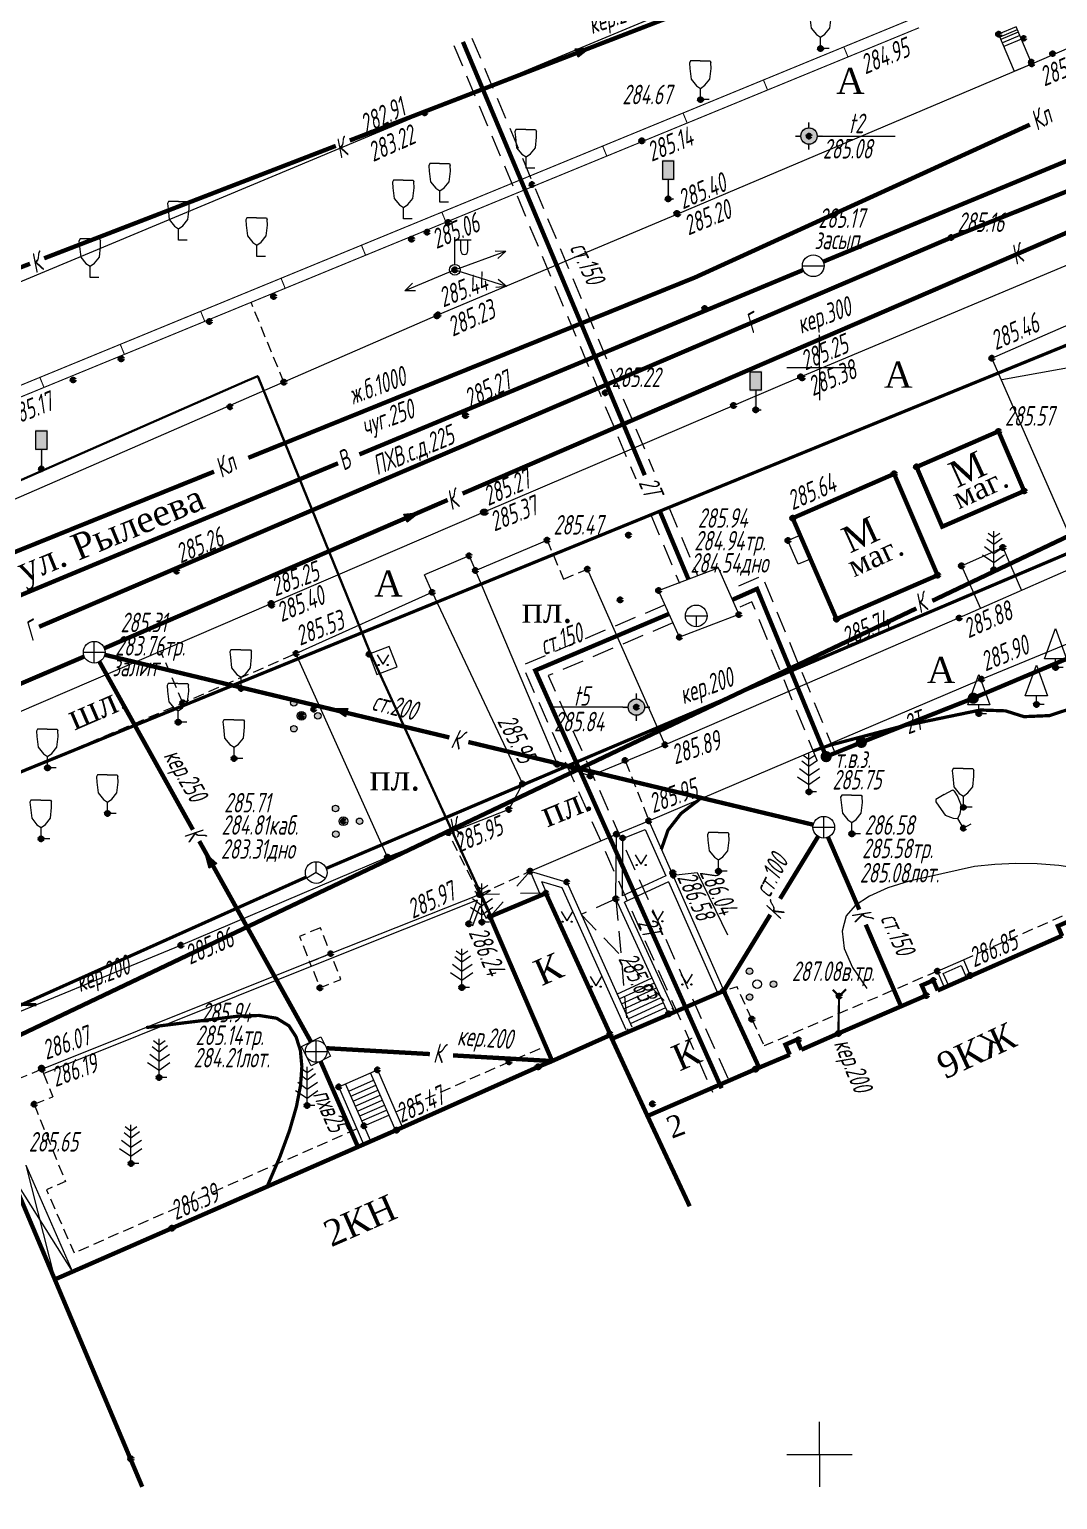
# Model space of a CAD drawing. Header units: metres. Extents: x -857 to 4713, y -766 to 4803.
# Drawn here: x 1802.2 to 1849.5, y 1493.3 to 1561 of the extents above; entities that cross this region are included whole.
import ezdxf

# ---------------------------------------------------------------- set-up
doc = ezdxf.new("R2010")
doc.units = ezdxf.units.M
doc.set_wipeout_variables(frame=1)
for name, pattern in [('COMMUN', [6, 5, -1]), ('DASHED', [0.75, 0.5, -0.25]), ('DASHEDX2', [1.5, 1, -0.5])]:
    doc.linetypes.add(name, pattern=pattern)
for name, color, linetype, lineweight, transparency in [('51361400', 7, 'Continuous', 18, 0.65), ('51361800', 7, 'Continuous', 18, 0.65), ('51361930', 7, 'Continuous', 18, 0.65), ('51361960', 7, 'Continuous', 18, 0.65), ('51472300', 7, 'Continuous', 18, 0.65), ('71133200', 7, 'Continuous', 18, 0.65), ('71133600', 7, 'Continuous', 18, 0.65), ('71133800', 7, 'Continuous', 18, 0.65), ('71211000', 7, 'Continuous', 18, 0.65), ('82221000', 7, 'Continuous', 18, 0.65), ('Commun', 7, 'Continuous', 18, 0.65), ('ELE_SKLAD', 7, 'Continuous', 18, 0.65), ('GEO_POINTS', 7, 'Continuous', 18, 0.65), ('Grid', 7, 'Continuous', 18, 0.65), ('Otm', 7, 'Continuous', 18, 0.65), ('R_Поверхность10_CNT-MAJ', 7, 'Continuous', 18, 0.65), ('R_Поверхность10_CNT-MIN', 7, 'Continuous', 18, 0.65), ('Sit', 7, 'Continuous', 18, 0.65), ('Text', 7, 'Continuous', 18, 0.65), ('Text_com', 7, 'Continuous', 18, 0.65), ('Us_znak', 7, 'Continuous', 18, 0.65), ('Us_znak_fon', 7, 'Continuous', 18, 0.65)]:
    doc.layers.add(name, color=color, linetype=linetype, lineweight=lineweight, transparency=transparency)
doc.styles.add('eskd', font='ESKD1.shx', dxfattribs={"width": 1.2, "oblique": 15})
doc.styles.get("Standard").update_dxf_attribs({"font": 'GOST_0.TTF', "oblique": 15})
doc.styles.add('style1', font='times.ttf', dxfattribs={"height": 1})
doc.linetypes.add('KABELww_500', pattern='A,0.0001,-0.4,[131,ltypeshp.shx,S=0.4,R=90,X=0.4,Y=-0.4],0.2,[131,ltypeshp.shx,S=0.2,R=90,X=0.4,Y=-0.2],3.6,[131,ltypeshp.shx,S=0.2,R=-90,X=-0.4,Y=0.2],0.2,[131,ltypeshp.shx,S=0.4,R=-90,X=-0.4,Y=0.4],-0.8,4,-0.4', length=9.6001)
doc.linetypes.add('ПОДЗ_ЛИНИИ_СВЯЗИ', pattern='A,4.8,-0.2,[133,ltypeshp.shx,S=0.2,R=0,X=-0.2,Y=0],-0.2,4.8,-2', length=12)

# ---------------------------------------------------------------- blocks, each defined once
blk = doc.blocks.new('71133200')
for p, q in [((-0.924145, 3.560442), (-1.024145, 3.360442)), ((-1.024145, 3.360442), (-0.977382, 2.864397)), ((-0.977382, 2.864397), (-0.861899, 1.88241)), ((-0.024145, 3.560442), (-0.924145, 3.560442)), ((-0.024145, 3.560442), (0.875855, 3.560442)), ((0.861899, 1.88241), (0.975974, 2.864397)), ((0.875855, 3.560442), (0.958164, 3.395824)), ((0.975974, 2.864397), (0.958164, 3.395824)), ((-0.861899, 1.88241), (-0.374616, 1.28565)), ((0.401375, 1.321765), (0.861899, 1.88241)), ((-0.374616, 1.28565), (0, 1.039723)), ((0, 1.039723), (0.401375, 1.321765)), ((0, 0), (0, 1.039723)), ((0.8, 0), (0, 0))]:
    blk.add_line(p, q)
at = {"style": 'eskd', "oblique": 14.99997778}
blk.add_attdef('Z', (1.873004, -0.239356), '', height=2, dxfattribs=at)
blk = doc.blocks.new('71133600')
for p, q in [((-0.52, 3.39), (0, 3.02)), ((0, 3.02), (0.55, 3.39)), ((-0.86, 2.16), (0, 1.51)), ((0, 1.51), (0.96, 2.16))]:
    blk.add_line(p, q)
for points in [[(-0.64, 2.84), (0, 2.37), (0, 2.37), (0.78, 2.93)], [(0.71, 0), (0, 0), (0, 3.55)], [(-1.05, 1.38), (0, 0.67), (1, 1.38)]]:
    blk.add_lwpolyline(points)
at = {"style": 'eskd', "oblique": 15}
blk.add_attdef('Z', (2.03, -0.19), '', height=2, dxfattribs=at)
blk = doc.blocks.new('71133800')
blk.add_lwpolyline([(0.71, 0), (0, 0), (0, 0.8), (-1.03, 0.8), (0, 3.61), (1.01, 0.8), (-0.03, 0.8)])
at = {"style": 'eskd', "oblique": 15}
blk.add_attdef('Z', (1.57, -0.8), '', height=2, dxfattribs=at)
blk = doc.blocks.new('51361930a')
at = {"style": 'eskd', "oblique": 15}
for tag, p in [('Z', (1.72, 1.4)), ('Z1', (1.72, -1)), ('Z2', (1.72, -3.4))]:
    blk.add_attdef(tag, p, '', height=2, dxfattribs=at)
at = {"color": 7}
blk.add_wipeout([(-0.1, 1), (-0.29, 0.96), (-0.47, 0.89), (-0.64, 0.78), (-0.78, 0.64), (-0.89, 0.47), (-0.96, 0.29), (-1, 0.1), (-1, -0.1), (-0.96, -0.29), (-0.89, -0.47), (-0.78, -0.64), (-0.64, -0.78), (-0.47, -0.89), (-0.29, -0.96), (-0.1, -1), (0.1, -1), (0.29, -0.96), (0.47, -0.89), (0.64, -0.78), (0.78, -0.64), (0.89, -0.47), (0.96, -0.29), (1, -0.1), (1, 0.1), (0.96, 0.29), (0.89, 0.47), (0.78, 0.64), (0.64, 0.78), (0.47, 0.89), (0.29, 0.96), (0.1, 1)], dxfattribs=at)
for p, q in [((-1, 0), (1, 0)), ((0, 0), (0, -1))]:
    blk.add_line(p, q)
blk.add_circle((0, 0), 1)
blk = doc.blocks.new('51472300')
for p, q in [((0, 0.5), (0, 3)), ((0, 2.75), (1.5, 2.75)), ((0.54, 1.74), (0.54, 2.75)), ((1.2, 1.74), (1.2, 2.75))]:
    blk.add_line(p, q)
at = {"color": 7}
for radius in [0.5, 0.05]:
    blk.add_circle((0, 0), radius, dxfattribs=at)
blk.add_arc((0.87, 1.75), 0.331, 182.1567, 357.8433)
at = {"oblique": 15}
blk.add_attdef('Z', (1.02, -1.37), '', height=2, dxfattribs=at)
blk = doc.blocks.new('71211000')
at = {"linetype": 'Continuous'}
h = blk.add_hatch(color=256, dxfattribs=at)
h.paths.add_polyline_path([(-0.39, -1.19, 1), (-0.99, -1.19, 1)])
h.paths.add_polyline_path([(-0.41, 1.18, 1), (-1.01, 1.18, 1)])
h.paths.add_polyline_path([(1.2, 0, 1), (1.8, 0, 1)])
for centre, radius in [((-0.71, 1.18), 0.3), ((0, 0), 0.4), ((1.5, 0), 0.3), ((-0.69, -1.19), 0.3)]:
    blk.add_circle(centre, radius)
blk = doc.blocks.new('*U79')
at = {"layer": '82221000', "ltscale": 0.5, "flags": 128}
blk.add_lwpolyline([(5192212.274, 4969148.786, 0.05, 0.05, 0), (5192254.396, 4969166.096, 0, 0, 0)], format="xyseb", dxfattribs=at)
blk.add_lwpolyline([(5192212.274, 4969148.786, 0.05, 0.05, 0), (5192254.396, 4969166.096, 0, 0, 0)], format="xyseb", dxfattribs=at)
at = {"layer": '82221000', "ltscale": 0.5, "const_width": 0.05}
blk.add_lwpolyline([(5192212.464, 4969148.324), (5192254.586, 4969165.634)], dxfattribs=at)
at = {"layer": '82221000', "linetype": 'Continuous', "ltscale": 0.5, "const_width": 0.05}
for points in [[(5192251.312, 4969164.288), (5192251.122, 4969164.751)], [(5192247.612, 4969162.768), (5192247.422, 4969163.23)], [(5192243.912, 4969161.247), (5192243.722, 4969161.71)], [(5192240.213, 4969159.727), (5192240.022, 4969160.189)], [(5192236.513, 4969158.206), (5192236.323, 4969158.669)], [(5192232.813, 4969156.686), (5192232.623, 4969157.148)], [(5192229.113, 4969155.166), (5192228.923, 4969155.628)], [(5192225.413, 4969153.645), (5192225.223, 4969154.108)], [(5192221.714, 4969152.125), (5192221.524, 4969152.587)], [(5192218.014, 4969150.604), (5192217.824, 4969151.067)], [(5192214.314, 4969149.084), (5192214.124, 4969149.546)]]:
    blk.add_lwpolyline(points, dxfattribs=at)
blk = doc.blocks.new('51361400a')
at = {"style": 'eskd', "oblique": 15}
for tag, p in [('Z', (1.72, 1.4)), ('Z1', (1.72, -1)), ('Z2', (1.72, -3.4))]:
    blk.add_attdef(tag, p, '', height=2, dxfattribs=at)
at = {"color": 7}
blk.add_wipeout([(-0.1, 1), (-0.29, 0.96), (-0.47, 0.89), (-0.64, 0.78), (-0.78, 0.64), (-0.89, 0.47), (-0.96, 0.29), (-1, 0.1), (-1, -0.1), (-0.96, -0.29), (-0.89, -0.47), (-0.78, -0.64), (-0.64, -0.78), (-0.47, -0.89), (-0.29, -0.96), (-0.1, -1), (0.1, -1), (0.29, -0.96), (0.47, -0.89), (0.64, -0.78), (0.78, -0.64), (0.89, -0.47), (0.96, -0.29), (1, -0.1), (1, 0.1), (0.96, 0.29), (0.89, 0.47), (0.78, 0.64), (0.64, 0.78), (0.47, 0.89), (0.29, 0.96), (0.1, 1)], dxfattribs=at)
blk.add_line((-1, 0), (1, 0))
blk.add_circle((0, 0), 1)
blk = doc.blocks.new('51361800a')
at = {"style": 'eskd', "oblique": 15}
for tag, p in [('Z', (1.72, 1.4)), ('Z1', (1.72, -1)), ('Z2', (1.72, -3.4))]:
    blk.add_attdef(tag, p, '', height=2, dxfattribs=at)
at = {"color": 7}
blk.add_wipeout([(-0.1, 1), (-0.29, 0.96), (-0.47, 0.89), (-0.64, 0.78), (-0.78, 0.64), (-0.89, 0.47), (-0.96, 0.29), (-1, 0.1), (-1, -0.1), (-0.96, -0.29), (-0.89, -0.47), (-0.78, -0.64), (-0.64, -0.78), (-0.47, -0.89), (-0.29, -0.96), (-0.1, -1), (0.1, -1), (0.29, -0.96), (0.47, -0.89), (0.64, -0.78), (0.78, -0.64), (0.89, -0.47), (0.96, -0.29), (1, -0.1), (1, 0.1), (0.96, 0.29), (0.89, 0.47), (0.78, 0.64), (0.64, 0.78), (0.47, 0.89), (0.29, 0.96), (0.1, 1)], dxfattribs=at)
for p, q in [((-1, 0), (1, 0)), ((0, -1), (0, 1))]:
    blk.add_line(p, q)
blk.add_circle((0, 0), 1)
blk = doc.blocks.new('51361960a')
at = {"style": 'eskd', "oblique": 15}
for tag, p in [('Z', (1.72, 1.4)), ('Z1', (1.72, -1)), ('Z2', (1.72, -3.4))]:
    blk.add_attdef(tag, p, '', height=2, dxfattribs=at)
at = {"color": 7}
blk.add_wipeout([(-0.1, 1), (-0.29, 0.96), (-0.47, 0.89), (-0.64, 0.78), (-0.78, 0.64), (-0.89, 0.47), (-0.96, 0.29), (-1, 0.1), (-1, -0.1), (-0.96, -0.29), (-0.89, -0.47), (-0.78, -0.64), (-0.64, -0.78), (-0.47, -0.89), (-0.29, -0.96), (-0.1, -1), (0.1, -1), (0.29, -0.96), (0.47, -0.89), (0.64, -0.78), (0.78, -0.64), (0.89, -0.47), (0.96, -0.29), (1, -0.1), (1, 0.1), (0.96, 0.29), (0.89, 0.47), (0.78, 0.64), (0.64, 0.78), (0.47, 0.89), (0.29, 0.96), (0.1, 1)], dxfattribs=at)
blk.add_wipeout([(-0.1, 1), (-0.29, 0.96), (-0.47, 0.89), (-0.64, 0.78), (-0.78, 0.64), (-0.89, 0.47), (-0.96, 0.29), (-1, 0.1), (-1, -0.1), (-0.96, -0.29), (-0.89, -0.47), (-0.78, -0.64), (-0.64, -0.78), (-0.47, -0.89), (-0.29, -0.96), (-0.1, -1), (0.1, -1), (0.29, -0.96), (0.47, -0.89), (0.64, -0.78), (0.78, -0.64), (0.89, -0.47), (0.96, -0.29), (1, -0.1), (1, 0.1), (0.96, 0.29), (0.89, 0.47), (0.78, 0.64), (0.64, 0.78), (0.47, 0.89), (0.29, 0.96), (0.1, 1)], dxfattribs=at)
for q in [(-0.87, -0.5), (0, 1), (0.87, -0.5)]:
    blk.add_line((0, 0), q)
blk.add_circle((0, 0), 1)
blk = doc.blocks.new('GRID')
at = {"layer": 'Grid', "color": 104}
blk.add_line((-1.5, 0), (1.5, 0), dxfattribs=at)
for points in [[(0, 0), (0, 1.5)], [(0, 0), (0, -1.5)]]:
    blk.add_lwpolyline(points, dxfattribs=at)
blk = doc.blocks.new('KOVER')
at = {"layer": 'Us_znak', "lineweight": -2}
blk.add_hatch(color=0, dxfattribs=at).paths.add_polyline_path([(-0.21, 0, 1), (0.21, 0, 1)])
at = {"layer": 'Us_znak_fon', "true_color": 0xffffff}
blk.add_hatch(color=7, dxfattribs=at).paths.add_polyline_path([(-0.26, 0, 1), (0.26, 0, 1)])
at = {"layer": 'Us_znak', "color": 0, "lineweight": -2}
blk.add_circle((0, 0), 0.21, dxfattribs=at)
blk = doc.blocks.new('GAZON')
at = {"layer": 'Us_znak', "linetype": 'COMMUN', "lineweight": -2}
for points in [[(-0.233, -0.041, 1), (-0.183, -0.041, 1)], [(0.183, -0.041, 1), (0.233, -0.041, 1)]]:
    blk.add_hatch(color=0, dxfattribs=at).paths.add_polyline_path(points)
at = {"layer": 'Us_znak', "color": 0, "linetype": 'COMMUN', "lineweight": -2}
for points in [[(0, 0), (-0.26, 0.427)], [(0, 0), (0.26, 0.427)]]:
    blk.add_lwpolyline(points, dxfattribs=at)
for centre in [(-0.208, -0.041), (0.208, -0.041)]:
    blk.add_circle(centre, 0.025, dxfattribs=at)
blk = doc.blocks.new('ZNAK')
at = {"layer": 'Us_znak_fon', "true_color": 0xffffff}
blk.add_hatch(color=7, dxfattribs=at).paths.add_polyline_path([(0.3, 1.8), (-0.3, 1.8), (-0.3, 0.85), (-0.05, 0.85), (-0.05, -0.05), (0.25, -0.05), (0.25, 0.05), (0.05, 0.05), (0.05, 0.85), (0.3, 0.85)])
at = {"layer": 'Us_znak', "color": 0, "linetype": 'Continuous', "lineweight": -2, "ltscale": 10}
blk.add_lwpolyline([(-0.25, 1.75), (0.25, 1.75), (0.25, 0.9), (-0.25, 0.9)], close=True, dxfattribs=at)
at = {"layer": 'Us_znak', "linetype": 'DASHEDX2', "ltscale": 10}
blk.add_lwpolyline([(0, 0.9), (0, 0), (0.25, 0)], dxfattribs=at)
blk = doc.blocks.new('NAPR')
at = {"layer": 'Us_znak', "color": 0, "linetype": 'Continuous', "lineweight": -2}
for p in [(-0.191, 2.038), (0.189, 2.037)]:
    blk.add_line(p, (0, 2.5), dxfattribs=at)
blk.add_lwpolyline([(0, 0), (0, 2.5)], dxfattribs=at)
blk = doc.blocks.new('A$C52264BE2')
at = {"layer": 'Sit'}
h = blk.add_hatch(color=32, dxfattribs=at)
h.dxf.hatch_style = 1
h.paths.add_polyline_path([(0, 0.374), (0.714, 0.443), (0.15, 0)])
at = {"layer": 'Sit', "color": 32, "elevation": 285.308}
blk.add_lwpolyline([(0, 0.374), (0.714, 0.443), (0.15, 0), (0, 0.374)], dxfattribs=at)
blk = doc.blocks.new('POINT')
at = {"layer": 'Us_znak', "linetype": 'Continuous', "lineweight": -2}
h = blk.add_hatch(color=0, dxfattribs=at)
edge = h.paths.add_edge_path()
edge.add_arc((0, 0), 0.05, 0, 360)
at = {"layer": 'Us_znak_fon', "linetype": 'Continuous', "true_color": 0xffffff}
blk.add_hatch(color=7, dxfattribs=at).paths.add_polyline_path([(-0.422, 0.05, -0.346708), (-0.05, 0.422), (-0.05, 0.625), (0.05, 0.625), (0.05, 0.422, -0.346708), (0.422, 0.05), (0.625, 0.05), (0.625, -0.05), (0.422, -0.05, -0.346708), (0.05, -0.422), (0.05, -0.625), (-0.05, -0.625), (-0.05, -0.422, -0.346708), (-0.422, -0.05), (-0.625, -0.05), (-0.625, 0.05)])
at = {"layer": 'Us_znak', "color": 0, "linetype": 'Continuous', "lineweight": -2}
for p, q in [((-0.625, 0), (-0.375, 0)), ((0, 0.375), (0, 0.625)), ((0.375, 0), (0.625, 0)), ((0, -0.625), (0, -0.375))]:
    blk.add_line(p, q, dxfattribs=at)
for radius in [0.375, 0.05]:
    blk.add_circle((0, 0), radius, dxfattribs=at)

msp = doc.modelspace()

# ---------------------------------------------------------------- linework, layer by layer
at = {"color": 192, "linetype": 'ПОДЗ_ЛИНИИ_СВЯЗИ', "lineweight": 60, "ltscale": 0.4, "const_width": 0.15, "flags": 128}
for points, elevation in [([(1878.493, 1558.102), (1786.75, 1520.676)], 285.573), ([(1875.572, 1547.737), (1815.861, 1522.38)], 285.911), ([(1814.944, 1521.98), (1794.866, 1512.98)], 285.911)]:
    msp.add_lwpolyline(points, dxfattribs=dict(at, elevation=elevation))
at = {"layer": 'Commun', "color": 32, "linetype": 'COMMUN', "ltscale": 0.7, "const_width": 0.2, "flags": 128}
for points in [[(1816.944, 1555.868), (1845.469, 1566.864)], [(1802.879, 1550.447), (1816.303, 1555.621)], [(1798.757, 1548.858), (1802.23, 1550.197)]]:
    msp.add_lwpolyline(points, dxfattribs=at)
at = {"layer": 'Commun', "color": 4, "linetype": 'COMMUN', "ltscale": 0.7, "const_width": 0.2, "flags": 128}
for points, elevation in [([(1881.85, 1566.264), (1844.615, 1551.399)], 287.906), ([(1802.646, 1533.495), (1844.615, 1551.399)], 285.22)]:
    msp.add_lwpolyline(points, dxfattribs=dict(at, elevation=elevation))
at = {"layer": 'Commun', "color": 106, "linetype": 'COMMUN', "ltscale": 0.7, "const_width": 0.2, "elevation": 285.881, "flags": 128}
for points in [[(1838.736, 1550.294), (1872.29, 1564.176)], [(1817.386, 1541.425), (1837.813, 1549.911)], [(1789.648, 1529.902), (1816.404, 1541.017)]]:
    msp.add_lwpolyline(points, dxfattribs=at)
at = {"layer": 'Commun', "color": 5, "linetype": 'COMMUN', "ltscale": 0.7, "const_width": 0.2, "elevation": 283.988, "flags": 128}
for points in [[(1822.153, 1560.405), (1830.519, 1540.47)], [(1822.153, 1560.405), (1830.519, 1540.47)], [(1831.209, 1538.825), (1832.528, 1535.683)], [(1831.209, 1538.825), (1832.528, 1535.683)], [(1831.634, 1534.088), (1825.481, 1531.486), (1834.055, 1512.263)]]:
    msp.add_lwpolyline(points, dxfattribs=at)
at = {"layer": 'Commun', "color": 5, "linetype": 'DASHED', "ltscale": 2, "flags": 128}
for points, elevation in [([(1822.567, 1560.58), (1830.934, 1540.645)], 283.988), ([(1821.738, 1560.231), (1830.104, 1540.296)], 283.988), ([(1831.624, 1538.999), (1832.943, 1535.858)], 283.988), ([(1830.794, 1538.65), (1832.113, 1535.509)], 283.988), ([(1839.283, 1527.692), (1835.928, 1535.839), (1834.367, 1535.147)], 285.752), ([(1831.459, 1534.502), (1824.883, 1531.721), (1833.644, 1512.08)], 283.988), ([(1838.451, 1527.35), (1835.448, 1534.642), (1834.732, 1534.324)], 285.752), ([(1831.81, 1533.673), (1826.079, 1531.25), (1834.466, 1512.446)], 283.988)]:
    msp.add_lwpolyline(points, dxfattribs=dict(at, elevation=elevation))
at = {"layer": 'Commun', "color": 32, "linetype": 'COMMUN', "ltscale": 0.7, "const_width": 0.2, "flags": 128}
for points, elevation in [([(1822.135, 1539.625), (1862.139, 1556.894)], 285.308), ([(1864.789, 1544.703), (1843.752, 1534.69)], 285.804), ([(1805.65, 1532.508), (1821.45, 1539.329)], 285.308), ([(1843.019, 1534.341), (1790.15, 1509.182)], 285.804), ([(1804.726, 1532.126), (1790.289, 1525.96)], 285.308), ([(1821.528, 1528.403), (1805.672, 1532.205)], 292.784), ([(1805.427, 1531.882), (1809.727, 1524.159)], 285.308), ([(1838.269, 1524.389), (1822.399, 1528.194)], 292.784), ([(1838.495, 1523.845), (1836.746, 1520.984)], 292.784), ([(1838.954, 1523.813), (1840.392, 1520.484)], 292.784), ([(1810.018, 1523.636), (1815.16, 1514.399)], 285.308), ([(1836.297, 1520.249), (1834.154, 1516.743)], 292.784), ([(1840.69, 1519.794), (1842.314, 1516.032)], 292.784), ([(1815.401, 1513.958), (1817.321, 1509.566)], 285.943), ([(1815.884, 1514.107), (1820.63, 1513.837)], 285.308), ([(1821.695, 1513.776), (1826.258, 1513.516)], 285.308)]:
    msp.add_lwpolyline(points, dxfattribs=dict(at, elevation=elevation))
at = {"layer": 'Commun', "color": 1, "linetype": 'KABELww_500', "lineweight": 30, "flags": 128}
msp.add_lwpolyline([(1756.421, 1547.143), (1766.489, 1525.258), (1791.183, 1535.572), (1812.243, 1544.827), (1812.712, 1545.028), (1817.85, 1532.379), (1823.453, 1520.184)], dxfattribs=at)
at = {"layer": 'Commun', "color": 5, "linetype": 'Continuous', "ltscale": 2, "const_width": 0.2, "elevation": 285.752, "flags": 128}
msp.add_lwpolyline([(1838.867, 1527.521), (1840.487, 1528.176), (1845.637, 1530.21), (1850.176, 1532.121), (1854.977, 1534.214), (1860.602, 1536.708), (1870.277, 1540.732), (1871.375, 1541.215)], dxfattribs=at)
at = {"layer": 'Commun', "color": 5, "linetype": 'COMMUN', "ltscale": 0.7, "elevation": 285.752, "flags": 128}
msp.add_lwpolyline([(1838.867, 1527.521, 0.2, 0.2, 0), (1835.688, 1535.241, 0.2, 0.2, 0), (1834.55, 1534.735, 0, 0, 0)], format="xyseb", dxfattribs=at)
at = {"layer": 'GEO_POINTS', "lineweight": 60}
for centre in [(1846.804, 1560.76, 284.877), (1847.955, 1560.568, 284.96), (1838.608, 1560.095, 284.575), (1849.289, 1559.862, 285.096), (1848.312, 1559.479, 285.269), (1848.327, 1559.397, 285.103), (1833.088, 1557.746, 284.666), (1820.39, 1557.143, 282.909), (1830.384, 1555.848, 285.136), (1838.077, 1556.073, 285.075), (1825.33, 1553.838, 285.032), (1831.596, 1553.178, 285.114), (1831.991, 1552.515, 285.397), (1832.034, 1552.493, 285.196), (1820.5, 1551.648, 285.063), (1821.474, 1552.1, 285.049), (1819.783, 1551.331, 285.078), (1844.615, 1551.399, 285.156), (1821.781, 1549.919, 285.125), (1838.271, 1550.102, 285.169), (1813.439, 1548.687, 284.208), (1810.482, 1547.543, 284.163), (1820.947, 1547.794, 285.233), (1821.004, 1547.845, 285.435), (1833.275, 1548.143, 285.197), (1806.423, 1545.825, 284.046), (1846.495, 1545.849, 285.456), (1804.213, 1544.849, 284.038), (1837.692, 1544.995, 285.252), (1837.767, 1544.943, 285.375), (1813.912, 1544.746, 285.319), (1828.703, 1544.264, 285.22), (1811.435, 1543.619, 285.295), (1834.607, 1543.675, 285.268), (1835.626, 1543.479, 285.366), (1822.272, 1543.214, 285.274), (1846.798, 1542.488, 285.571), (1802.753, 1540.757, 285.284), (1843.027, 1540.848, 285.612), (1841.996, 1540.529, 285.599), (1847.979, 1539.741, 285.67), (1823.102, 1538.767, 285.269), (1823.18, 1538.762, 285.367), (1837.326, 1538.493, 285.639), (1826.022, 1537.476, 285.473), (1829.769, 1537.715, 285.285), (1837.108, 1537.467, 285.654), (1822.432, 1536.765, 285.449), (1846.994, 1537.144, 285.764), (1808.978, 1536.046, 285.261), (1822.723, 1536.083, 285.551), (1827.878, 1536.149, 285.577), (1845.097, 1536.298, 285.754), (1846.58, 1536.113, 288.7), (1843.995, 1535.867, 285.255), (1820.736, 1535.081, 285.553), (1829.391, 1534.729, 285.429), (1831.157, 1535.163, 285.649), (1813.324, 1534.569, 285.247), (1813.348, 1534.491, 285.401), (1832.887, 1533.993, 285.94), (1834.852, 1534.053, 285.757), (1839.344, 1533.85, 285.742), (1844.985, 1533.9, 285.877), (1832.112, 1533.012, 285.773), (1805.183, 1532.32, 285.308), (1814.469, 1532.266, 285.525), (1817.831, 1532.23, 285.692), (1849.426, 1531.616, 285.937), (1811.94, 1530.66, 285.19), (1846.02, 1531.08, 285.902), (1809.265, 1529.995, 285.492), (1845.637, 1530.21, 286.231), (1814.721, 1529.401, 284.672), (1815.283, 1529.699, 285.626), (1830.135, 1529.798, 285.841), (1845.895, 1529.497, 285.966), (1848.543, 1529.924, 286.01), (1809.047, 1529.108, 284.851), (1831.454, 1528.061, 285.892), (1840.487, 1528.176, 285.963), (1811.617, 1527.437, 284.825), (1829.611, 1527.352, 285.907), (1838.867, 1527.521, 285.752), (1803.036, 1527.008, 285.168), (1826.492, 1527.17, 285.944), (1828.005, 1526.637, 285.947), (1824.889, 1526.265, 285.952), (1838.074, 1525.901, 285.929), (1805.799, 1524.911, 285.025), (1816.649, 1524.547, 285.666), (1824.263, 1525.095, 285.949), (1830.701, 1524.565, 285.946), (1845.181, 1525.189, 289.94), (1821.471, 1524.026, 285.902), (1829.22, 1523.951, 285.997), (1838.756, 1524.273, 292.784), (1840.046, 1523.973, 286.113), (1845.182, 1524.224, 286.287), (1802.737, 1523.743, 284.918), (1829.503, 1523.778, 286.296), (1818.681, 1522.894, 285.788), (1815.397, 1522.033, 285.709), (1825.245, 1522.249, 286.008), (1831.811, 1522.179, 286.035), (1831.834, 1522.072, 286.585), (1833.915, 1522.247, 286.123), (1822.917, 1521.181, 285.972), (1825.968, 1521.235, 286.336), (1826.927, 1521.753, 286.196), (1829.19, 1520.98, 286.25), (1822.425, 1519.826, 286.133), (1823.027, 1519.91, 286.222), (1823.398, 1520.161, 286.239), (1809.172, 1518.843, 285.86), (1816.065, 1518.457, 285.862), (1843.799, 1517.228, 303.146), (1843.986, 1517.65, 286.815), (1845.492, 1517.456, 286.847), (1815.571, 1516.887, 286.124), (1822.103, 1516.899, 286.203), (1834.154, 1516.743, 287.87), (1839.463, 1516.506, 287.084), (1843.471, 1516.532, 286.709), (1831.617, 1515.685, 285.834), (1835.446, 1515.442, 286.487), (1828.918, 1514.761, 286.309), (1837.587, 1514.494, 303.292), (1839.428, 1514.786, 286.033), (1815.401, 1513.958, 285.943), (1802.757, 1513.189, 286.075), (1802.778, 1513.135, 286.195), (1818.214, 1513.106, 286.209), (1824.272, 1513.478, 286.243), (1825.612, 1513.247, 286.291), (1835.613, 1513.142, 286.726), (1808.167, 1512.759, 285.08), (1816.435, 1512.324, 286.225), (1802.417, 1511.527, 286.205), (1814.978, 1511.472, 286.22), (1830.875, 1511.542, 303.596), (1817.601, 1510.531, 285.474), (1819.095, 1510.342, 285.473), (1806.876, 1508.803, 286.217), (1808.757, 1505.823, 286.388), (1806.871, 1495.219, 313.977)]:
    msp.add_circle(centre, 0.06, dxfattribs=at)
at = {"layer": 'R_Поверхность10_CNT-MAJ', "color": 32, "const_width": 0.15, "elevation": 286, "flags": 128}
for points in [[(1853.456, 1531.462), (1851.25, 1530.214), (1850.107, 1529.724), (1849.14, 1529.409), (1847.97, 1529.36), (1847.12, 1529.627), (1845.965, 1529.666), (1842.28, 1528.904), (1839.032, 1528.044), (1838.278, 1527.787)], [(1833.047, 1525.562), (1832.186, 1524.903), (1831.589, 1524.138), (1831.28, 1523.253)], [(1802.518, 1516.105), (1801.391, 1516.137), (1799.035, 1515.896)], [(1813.14, 1507.739), (1813.719, 1509.085), (1814.169, 1510.31), (1814.489, 1511.415), (1814.679, 1512.4), (1814.74, 1513.265), (1814.671, 1514.009), (1814.472, 1514.633), (1814.144, 1515.137), (1813.577, 1515.486), (1812.77, 1515.614), (1811.789, 1515.579), (1807.577, 1515.057)]]:
    msp.add_lwpolyline(points, dxfattribs=at)
at = {"layer": 'R_Поверхность10_CNT-MIN', "color": 32, "flags": 128}
for points, elevation in [([(1853, 1545.941), (1846.956, 1544.858)], 285.5), ([(1846.956, 1544.858), (1846.932, 1544.854)], 285.5), ([(1852.66, 1521.893), (1851.615, 1522.16), (1850.586, 1522.364), (1849.574, 1522.507), (1848.578, 1522.588), (1847.598, 1522.607), (1846.634, 1522.564), (1845.686, 1522.46), (1842.688, 1521.788), (1841.709, 1521.486), (1840.86, 1521.106), (1840.2, 1520.675), (1839.795, 1520.194), (1839.602, 1519.49), (1839.695, 1518.698), (1840.073, 1517.818), (1840.737, 1516.849)], 286.5), ([(1818.79, 1510.208), (1820.033, 1510.742)], 285.5)]:
    msp.add_lwpolyline(points, dxfattribs=dict(at, elevation=elevation))
at = {"layer": 'Sit'}
for p, q in [((1816.435, 1512.324), (1818.214, 1513.106)), ((1818.214, 1513.106), (1819.374, 1510.466)), ((1817.915, 1509.825), (1816.755, 1512.464)), ((1817.894, 1512.965), (1819.054, 1510.325)), ((1817.594, 1509.684), (1816.435, 1512.324)), ((1819.374, 1510.466), (1817.594, 1509.684))]:
    msp.add_line(p, q, dxfattribs=at)
at = {"layer": 'Sit', "flags": 128}
for points, elevation in [([(1761.636, 1540.058), (1764.443, 1533.618), (1785.083, 1542.349), (1791.768, 1545.195), (1820.39, 1557.143), (1832.605, 1562.224), (1842.791, 1568.457)], 282.899), ([(1759.231, 1521.366), (1770.496, 1526.075), (1785.335, 1532.427), (1801.839, 1539.512), (1821.004, 1547.845), (1832.034, 1552.493), (1848.327, 1559.397), (1856.431, 1562.919)], 285.93), ([(1847.664, 1560.961), (1846.863, 1560.622)], 284.877), ([(1847.709, 1560.854), (1846.908, 1560.514)], 284.877), ([(1847.777, 1560.694), (1846.976, 1560.355)], 284.877), ([(1847.849, 1560.525), (1847.048, 1560.185)], 284.877), ([(1838.702, 1556.073), (1842.047, 1556.073)], 285.075), ([(1748.588, 1507.007), (1761.672, 1512.498), (1776.447, 1518.785), (1793.36, 1525.985), (1813.324, 1534.569), (1823.102, 1538.767), (1837.692, 1544.995), (1852.354, 1551.147), (1858.081, 1553.55)], 286.018), ([(1850.654, 1536.393), (1846.495, 1545.849), (1852.005, 1548.256), (1856.111, 1538.703), (1850.654, 1536.393), (1844.985, 1533.9), (1831.454, 1528.061)], 285.871), ([(1822.723, 1536.083), (1826.022, 1537.476)], 285.551), ([(1822.432, 1536.765), (1820.39, 1535.888)], 285.449), ([(1822.432, 1536.765), (1826.492, 1527.17), (1828.005, 1526.637), (1831.454, 1528.061), (1827.878, 1536.149), (1827.878, 1536.149)], 285.449), ([(1845.097, 1536.298), (1846.994, 1537.144)], 285.754), ([(1846.994, 1537.144), (1847.864, 1535.166)], 285.764), ([(1845.097, 1536.298), (1845.963, 1534.33)], 285.754), ([(1820.736, 1535.081), (1820.39, 1535.888)], 285.525), ([(1825.245, 1522.249), (1829.22, 1523.951), (1830.701, 1524.565), (1846.02, 1531.08), (1857.398, 1535.773)], 286.008), ([(1814.469, 1532.266), (1820.736, 1535.081), (1824.889, 1526.265), (1824.263, 1525.095), (1818.681, 1522.894), (1814.469, 1532.266)], 285.525), ([(1829.51, 1529.798), (1826.332, 1529.798)], 285.841), ([(1831.617, 1515.685), (1829.19, 1520.98), (1829.22, 1523.951)], 285.834), ([(1829.518, 1523.749), (1830.545, 1524.175)], 286.008), ([(1830.545, 1524.175), (1831.492, 1522.03)], 285.946), ([(1830.701, 1524.565), (1834.154, 1516.743)], 285.946), ([(1829.491, 1521.117), (1829.518, 1523.749)], 285.834), ([(1775.647, 1510.255), (1777.572, 1510.92), (1797.466, 1519.594), (1799.477, 1514.853), (1809.172, 1518.843), (1818.681, 1522.894)], 286.402), ([(1824.64, 1521.565), (1825.245, 1522.249)], 285.972), ([(1825.245, 1522.249), (1826.927, 1521.753), (1829.92, 1515.083)], 286.008), ([(1825.245, 1522.249), (1825.714, 1521.129)], 286.008), ([(1831.492, 1522.03), (1829.491, 1521.117)], 286.035), ([(1831.834, 1522.072), (1832.935, 1522.187), (1834.323, 1519.33)], 286.585), ([(1823.841, 1521.2), (1822.917, 1521.181)], 286.008), ([(1825.99, 1521.244), (1824.802, 1521.22)], 286.008), ([(1825.765, 1521.783), (1825.99, 1521.244)], 286.008), ([(1825.765, 1521.783), (1826.71, 1521.504), (1829.646, 1514.96)], 286.008), ([(1831.613, 1521.756), (1829.588, 1520.832)], 286.035), ([(1831.613, 1521.756), (1833.88, 1516.622)], 285.946), ([(1802.778, 1513.135), (1816.065, 1518.457), (1822.917, 1521.181)], 286.195), ([(1802.852, 1512.949), (1816.139, 1518.271), (1822.816, 1520.926)], 286.195), ([(1822.425, 1519.826), (1822.816, 1520.926)], 286.133), ([(1822.613, 1519.758), (1822.941, 1520.661)], 286.133), ([(1822.917, 1521.181), (1823.398, 1520.161)], 285.972), ([(1822.941, 1520.661), (1823.217, 1520.075)], 285.972), ([(1823.398, 1520.161), (1824.003, 1520.845)], 285.972), ([(1831.89, 1515.81), (1829.588, 1520.832)], 285.834), ([(1822.425, 1519.826), (1822.613, 1519.758)], 286.133), ([(1844.249, 1517.547), (1845.078, 1517.907), (1845.307, 1517.375), (1845.307, 1517.375)], 286.815), ([(1829.239, 1516.6), (1830.857, 1517.342)], 286.393), ([(1844.509, 1516.973), (1844.509, 1516.973), (1844.249, 1517.547)], 286.815), ([(1829.343, 1516.373), (1830.961, 1517.115)], 286.393), ([(1829.448, 1516.146), (1831.066, 1516.888)], 286.393), ([(1829.552, 1515.919), (1831.17, 1516.66)], 286.393), ([(1829.656, 1515.691), (1831.274, 1516.433)], 286.393), ([(1829.76, 1515.464), (1831.378, 1516.206)], 286.393), ([(1829.864, 1515.237), (1831.482, 1515.979)], 286.393), ([(1815.173, 1513.292), (1814.719, 1514.183), (1815.609, 1514.637), (1816.064, 1513.747), (1815.173, 1513.292)], 285.308), ([(1802.778, 1513.135), (1802.852, 1512.949)], 286.195), ([(1816.897, 1512.133), (1818.039, 1512.635)], 285.474), ([(1816.998, 1511.904), (1818.14, 1512.406)], 285.474), ([(1817.098, 1511.675), (1818.24, 1512.177)], 285.474), ([(1817.199, 1511.446), (1818.341, 1511.948)], 285.474), ([(1817.299, 1511.217), (1818.441, 1511.719)], 285.474), ([(1817.4, 1510.989), (1818.542, 1511.49)], 285.474), ([(1817.501, 1510.76), (1818.642, 1511.262)], 285.474), ([(1817.601, 1510.531), (1818.743, 1511.033)], 285.474), ([(1801.284, 1508.412), (1804.186, 1503.825)], 286.294), ([(1802.042, 1508.732), (1804.186, 1503.825)], 286.294), ([(1802.042, 1508.732), (1803.37, 1503.469)], 286.294)]:
    msp.add_lwpolyline(points, dxfattribs=dict(at, elevation=elevation))
for points, elevation in [([(1846.804, 1560.76), (1847.526, 1559.058), (1848.327, 1559.397), (1847.605, 1561.099)], 284.877), ([(1837.108, 1537.467), (1837.705, 1537.726), (1838.182, 1536.628), (1837.586, 1536.369)], 285.654), ([(1834.852, 1534.053), (1832.112, 1533.012), (1831.157, 1535.163), (1833.898, 1536.204)], 285.757), ([(1817.831, 1532.23), (1818.187, 1531.296), (1819.121, 1531.652), (1818.765, 1532.586)], 285.692), ([(1843.986, 1517.65), (1845.182, 1518.17), (1845.492, 1517.456), (1844.297, 1516.936)], 286.815)]:
    msp.add_lwpolyline(points, close=True, dxfattribs=dict(at, elevation=elevation))
at = {"layer": 'Sit', "linetype": 'COMMUN', "ltscale": 0.7, "const_width": 0.2, "elevation": 284.965, "flags": 128}
for points in [[(1848.239, 1556.596), (1832.839, 1549.57), (1812.277, 1541.27)], [(1810.698, 1540.633), (1795.608, 1534.543), (1780.975, 1528.185)]]:
    msp.add_lwpolyline(points, dxfattribs=at)
at = {"layer": 'Sit', "linetype": 'DASHED', "flags": 128}
for points, elevation in [([(1813.912, 1544.746), (1812.401, 1548.422)], 285.319), ([(1826.022, 1537.476), (1826.781, 1535.685)], 285.473), ([(1826.781, 1535.685), (1827.878, 1536.149)], 285.473), ([(1777.283, 1516.524), (1795.067, 1523.969), (1809.265, 1529.995), (1814.469, 1532.266), (1814.469, 1532.266)], 285.758), ([(1809.265, 1529.995), (1808.239, 1532.382)], 285.492), ([(1829.632, 1527.301), (1830.762, 1524.427)], 285.907), ([(1845.182, 1518.17), (1854.874, 1522.482), (1854.196, 1524.153), (1857.703, 1525.572)], 286.815), ([(1822.917, 1521.181), (1821.471, 1524.026)], 285.972), ([(1822.917, 1521.181), (1825.245, 1522.249)], 285.972), ([(1843.986, 1517.65), (1836.012, 1514.211)], 286.815), ([(1835.446, 1515.442), (1834.765, 1516.926), (1834.154, 1516.743)], 286.487), ([(1835.446, 1515.442), (1836.012, 1514.211), (1836.012, 1514.211)], 286.487), ([(1819.063, 1511.174), (1824.272, 1513.478), (1825.962, 1514.205)], 285.474), ([(1802.778, 1513.135), (1800.565, 1512.238)], 286.195), ([(1802.852, 1512.949), (1803.283, 1511.874)], 286.195), ([(1802.417, 1511.527), (1803.283, 1511.874)], 286.205), ([(1802.417, 1511.527), (1803.863, 1507.971), (1802.987, 1507.593), (1804.259, 1504.688)], 286.205), ([(1817.283, 1510.392), (1804.259, 1504.688)], 285.474)]:
    msp.add_lwpolyline(points, dxfattribs=dict(at, elevation=elevation))
at = {"layer": 'Sit', "const_width": 0.2, "flags": 128}
for points, elevation in [([(1843.027, 1540.848), (1846.798, 1542.488), (1847.979, 1539.741), (1844.207, 1538.101)], 285.612), ([(1826.258, 1513.516), (1823.398, 1520.161), (1825.968, 1521.235), (1828.945, 1514.717)], 286.388), ([(1835.782, 1513.215), (1834.154, 1516.743), (1829.007, 1514.537), (1830.644, 1510.988)], 286.726)]:
    msp.add_lwpolyline(points, close=True, dxfattribs=dict(at, elevation=elevation))
at = {"layer": 'Sit', "flags": 128}
for points, const_width, elevation in [([(1839.344, 1533.85), (1839.344, 1533.85), (1843.995, 1535.867), (1841.996, 1540.529), (1837.326, 1538.493), (1839.344, 1533.85)], 0.2, 285.654), ([(1844.001, 1516.762), (1849.73, 1519.286)], 0.2, 286.726), ([(1839.428, 1514.786), (1839.463, 1516.506), (1839.166, 1516.795)], 0.1, 286.033), ([(1839.428, 1514.786), (1843.471, 1516.532)], 0.2, 286.726), ([(1839.463, 1516.506), (1839.79, 1516.82)], 0.1, 286.033), ([(1837.724, 1514.036), (1839.428, 1514.786)], 0.2, 286.726), ([(1835.613, 1513.142), (1837.193, 1513.806)], 0.2, 286.726), ([(1803.37, 1503.469), (1819.095, 1510.342), (1825.612, 1513.247), (1826.258, 1513.516)], 0.2, 286.388), ([(1830.644, 1510.988), (1832.587, 1506.836)], 0.2, 286.726), ([(1807.395, 1493.928), (1801.284, 1508.412)], 0.2, 313.977)]:
    msp.add_lwpolyline(points, dxfattribs=dict(at, const_width=const_width, elevation=elevation))
at = {"layer": 'Sit', "linetype": 'DASHEDX2', "elevation": 285.834, "flags": 128}
for points in [[(1829.19, 1520.98), (1827.595, 1520.264)], [(1829.19, 1520.98), (1829.738, 1514.85)], [(1827.595, 1520.264), (1831.89, 1515.81)]]:
    msp.add_lwpolyline(points, dxfattribs=at)
at = {"layer": 'Sit', "flags": 128}
for points, elevation in [([(1850.26, 1519.492, 0.2, 0.2, 0), (1850.26, 1519.492, 0.2, 0.2, 0), (1850.058, 1519.957, 0.2, 0.2, 0), (1849.528, 1519.727, 0.2, 0.2, 0), (1849.73, 1519.261, 0.2, 0.2, 0), (1849.73, 1519.261, 0, 0, 0)], 303.238), ([(1844.001, 1516.762, 0.2, 0.2, 0), (1844.001, 1516.762, 0.2, 0.2, 0), (1843.799, 1517.228, 0.2, 0.2, 0), (1843.268, 1516.997, 0.2, 0.2, 0), (1843.471, 1516.532, 0.2, 0.2, 0), (1843.471, 1516.532, 0, 0, 0)], 303.146)]:
    msp.add_lwpolyline(points, format="xyseb", dxfattribs=dict(at, elevation=elevation))
at = {"layer": 'Sit', "linetype": 'DASHED', "elevation": 285.862, "flags": 128}
for points in [[(1815.591, 1519.639), (1814.624, 1519.252), (1815.098, 1518.07), (1816.065, 1518.457)], [(1816.065, 1518.457), (1815.098, 1518.07), (1815.571, 1516.887), (1816.538, 1517.274)]]:
    msp.add_lwpolyline(points, close=True, dxfattribs=at)
at = {"layer": 'Sit', "flags": 128}
msp.add_lwpolyline([(1837.724, 1514.036, 0.2, 0.2, 0), (1837.724, 1514.036, 0.2, 0.2, 0), (1837.521, 1514.501, 0.2, 0.2, 0), (1836.991, 1514.271, 0.2, 0.2, 0), (1837.193, 1513.806, 0.2, 0.2, 0), (1837.193, 1513.806, 0, 0, 0)], format="xyseb", dxfattribs=at)

# ---------------------------------------------------------------- block references
at = {"layer": '51472300', "color": 7, "xscale": 0.5, "yscale": 0.5, "zscale": 0.5}
msp.add_blockref('51472300', (1821.781, 1549.919, 285.125), dxfattribs=at)
at = {"layer": '71133200', "color": 7, "xscale": 0.5, "yscale": 0.5, "zscale": 0.5}
for p in [(1838.608, 1560.095, 284.575), (1833.088, 1557.746, 284.666), (1825.055, 1554.589, 285.032), (1821.093, 1553.025, 285.049), (1819.419, 1552.263, 285.078), (1809.069, 1551.285, 284.163), (1812.671, 1550.534, 284.208), (1804.993, 1549.561, 284.046), (1811.94, 1530.66, 285.19), (1809.047, 1529.108, 284.851), (1803.036, 1527.008, 285.168), (1811.617, 1527.437, 284.825), (1805.799, 1524.911, 285.025), (1845.181, 1525.189, 289.94), (1802.737, 1523.743, 284.918), (1840.046, 1523.973, 286.113), (1833.915, 1522.247, 286.123)]:
    msp.add_blockref('71133200', p, dxfattribs=at)
at = {"layer": '71133200', "color": 7, "xscale": 0.5, "yscale": 0.5, "zscale": 0.5, "rotation": 29.21884361435351}
msp.add_blockref('71133200', (1845.182, 1524.224, 286.287), dxfattribs=at)
at = {"layer": '71133600', "color": 7, "xscale": 0.5, "yscale": 0.5, "zscale": 0.5}
for p in [(1846.58, 1536.113, 288.7), (1838.074, 1525.901, 285.929), (1823.027, 1519.91, 286.222), (1822.103, 1516.899, 286.203), (1808.167, 1512.759, 285.08), (1814.978, 1511.472, 286.22), (1806.876, 1508.803, 286.217)]:
    msp.add_blockref('71133600', p, dxfattribs=at)
at = {"layer": '71133800', "color": 7, "xscale": 0.5, "yscale": 0.5, "zscale": 0.5}
for p in [(1849.426, 1531.616, 285.937), (1848.543, 1529.924, 286.01), (1845.895, 1529.497, 285.966)]:
    msp.add_blockref('71133800', p, dxfattribs=at)
at = {"layer": '71211000', "color": 7, "xscale": 0.5, "yscale": 0.5, "zscale": 0.5}
for p in [(1814.721, 1529.401, 284.672), (1816.649, 1524.547, 285.666), (1835.691, 1517.056)]:
    msp.add_blockref('71211000', p, dxfattribs=at)
at = {"layer": '82221000', "color": 7}
msp.add_blockref('*U79', (-5190411.441, -4967604.578), dxfattribs=at)
at = {"layer": 'Grid', "color": 7, "linetype": 'Continuous'}
for p in [(1838.559, 1545.422), (1838.559, 1495.422)]:
    msp.add_blockref('GRID', p, dxfattribs=at)
at = {"layer": 'Sit', "color": 7}
for p, rotation in [((1827.312, 1559.707, -285.308), 359.8166648775302), ((1816.978, 1529.634, 7.476), 140.5637377961521), ((1810.849, 1522.453, -285.308), 99.87044002084521)]:
    msp.add_blockref('A$C52264BE2', p, dxfattribs=dict(at, rotation=rotation))
at = {"layer": 'Sit', "color": 7, "linetype": 'Continuous'}
for name, p in [('POINT', (1838.077, 1556.073, 285.075)), ('ZNAK', (1831.596, 1553.178, 285.114)), ('ZNAK', (1835.626, 1543.479, 285.366)), ('ZNAK', (1802.753, 1540.757, 285.284)), ('GAZON', (1818.483, 1531.776)), ('POINT', (1830.135, 1529.798, 285.841)), ('KOVER', (1845.637, 1530.21, 285.752)), ('KOVER', (1840.487, 1528.176, 285.752)), ('KOVER', (1838.867, 1527.521, 285.752)), ('GAZON', (1830.358, 1522.574)), ('GAZON', (1826.945, 1519.964)), ('GAZON', (1831.124, 1519.988)), ('GAZON', (1828.283, 1516.98)), ('GAZON', (1832.457, 1517.08))]:
    msp.add_blockref(name, p, dxfattribs=at)
at = {"layer": 'Sit', "color": 7, "linetype": 'Continuous', "xscale": -1}
for rotation in [290.0426047889819, 252.4359213880177]:
    msp.add_blockref('NAPR', (1821.781, 1549.919, 285.125), dxfattribs=dict(at, rotation=rotation))
at = {"layer": 'Sit', "color": 7, "linetype": 'Continuous', "rotation": 112.6325492434472}
msp.add_blockref('NAPR', (1821.781, 1549.919, 285.125), dxfattribs=at)
at = {"layer": 'Sit', "color": 7}
msp.add_blockref('A$C52264BE2', (1819.435, 1538.307, -285.308), dxfattribs=at)

# ---------------------------------------------------------------- texts
at = {"layer": 'ELE_SKLAD', "oblique": 13, "width": 0.8}
for s, p in [('t2', (1839.903, 1556.204, -9.339)), ('t5', (1827.247, 1529.862, -8.573))]:
    msp.add_text(s, height=0.9, dxfattribs=at).set_placement(p)
at = {"layer": 'Otm', "oblique": 13, "width": 0.8}
for s, rotation, p in [('284.95', 22.4082, (1840.67, 1558.902, 284.95)), ('285.10', 22.36078, (1848.907, 1558.345, 285.103)), ('282.91', 25.71877, (1817.674, 1556.15)), ('283.22', 24.12865, (1818.021, 1554.87)), ('285.14', 21.78791, (1830.83, 1554.881, 285.136)), ('285.40', 22.96499, (1832.271, 1552.692, 285.397)), ('285.20', 22.34762, (1832.528, 1551.491, 285.196)), ('285.06', 22.34057, (1820.93, 1550.868, 285.063)), ('285.44', 21.40439, (1821.241, 1548.18, 285.435)), ('285.23', 24.14741, (1821.682, 1546.833, 285.233)), ('285.46', 23.60211, (1846.666, 1546.207, 285.456)), ('285.25', 22.76178, (1837.904, 1545.277, 285.252)), ('285.38', 22.76178, (1838.252, 1544.095, 285.375)), ('285.27', 26.06191, (1822.467, 1543.525, 285.274)), ('285.17', 21.48279, (1801.387, 1542.714, 285.167)), ('285.27', 23.56066, (1823.313, 1539.043, 285.269)), ('285.64', 23.55366, (1837.316, 1538.845, 285.639)), ('285.37', 21.84421, (1823.595, 1537.87, 285.367)), ('285.26', 22.61947, (1809.155, 1536.401, 285.261)), ('285.25', 20.66689, (1813.516, 1534.882, 285.247)), ('285.40', 23.0698, (1813.796, 1533.696, 285.401)), ('285.88', 23.7394, (1845.416, 1532.955, 285.877)), ('285.53', 21.18394, (1814.655, 1532.617, 285.525)), ('285.74', 23.44505, (1839.811, 1532.55, 285.911)), ('285.90', 22.4171, (1846.198, 1531.435, 285.902)), ('285.95', 297.52719, (1823.714, 1529.149, 285.525)), ('285.89', 18.79246, (1831.911, 1527.153, 285.892)), ('285.95', 20.09013, (1830.895, 1524.91, 285.946)), ('285.95', 22.72443, (1821.972, 1523.09, 285.972)), ('286.58', 294.88522, (1831.991, 1521.969, 286.585)), ('286.04', 295.24638, (1833.022, 1522.2, 286.035)), ('285.97', 24.4804, (1819.836, 1520.047, 285.972)), ('285.86', 23.07441, (1809.586, 1517.94, 285.86)), ('286.24', 293.29137, (1822.402, 1519.43, 286.239)), ('286.85', 23.10467, (1845.666, 1517.813, 286.847)), ('285.83', 296.08011, (1829.284, 1518.225, 285.834)), ('286.07', 19.45188, (1802.97, 1513.562, 286.075)), ('286.19', 20.007, (1803.397, 1512.311, 286.195)), ('285.47', 24.01331, (1819.3, 1510.651, 285.473)), ('286.39', 23.60834, (1808.928, 1506.182, 286.388))]:
    msp.add_text(s, height=0.9, rotation=rotation, dxfattribs=at).set_placement(p)
for s, p in [('284.67', (1829.488, 1557.533, 284.666)), ('285.08', (1838.719, 1555.038, 285.93)), ('285.16', (1844.915, 1551.659, 285.156)), ('285.22', (1829.003, 1544.524, 285.22)), ('285.57', (1847.098, 1542.748, 285.571)), ('285.94', (1832.961, 1538.05, 285.94)), ('285.47', (1826.322, 1537.736, 285.473)), ('284.94тр.', (1832.799, 1537.005, 285.94)), ('284.54дно', (1832.62, 1535.985, 285.94)), ('285.84', (1826.345, 1528.683, 285.841)), ('285.75', (1839.154, 1526.009, 285.752)), ('287.08в.тр.', (1837.292, 1517.198, 287.084)), ('285.94', (1810.102, 1515.298, 285.943)), ('285.14тр.', (1809.851, 1514.253, 285.943)), ('284.21лот.', (1809.753, 1513.222, 285.943)), ('285.65', (1802.171, 1509.351, 285.646))]:
    msp.add_text(s, height=0.9, dxfattribs=at).set_placement(p)
at = {"layer": 'Text', "style": 'style1'}
for s, p in [('А', (1839.328, 1558.011)), ('А', (1841.533, 1544.491, 286.008)), ('А', (1818.07, 1534.887, 286.008)), ('пл.', (1824.858, 1533.678)), ('А', (1843.505, 1530.907, 286.008)), ('пл.', (1817.857, 1525.964))]:
    msp.add_text(s, height=1.2, dxfattribs=at).set_placement(p)
at = {"layer": 'Text', "color": 7, "style": 'style1'}
for s, height, rotation, p in [('М', 1.2, 24.64922, (1844.886, 1539.866)), ('маг.', 1, 24.64922, (1844.966, 1538.889)), ('М', 1.2, 24.64922, (1839.957, 1536.86)), ('маг.', 1, 24.64922, (1840.144, 1535.763)), ('К', 1.2, 23.7921, (1825.768, 1516.953, -285.654)), ('9КЖ', 1.2, 24.97266, (1844.337, 1512.664, -285.654)), ('К', 1.2, 23.7921, (1832.119, 1513.031, -285.654)), ('2', 1, 20.84748, (1831.762, 1509.934, -285.654)), ('2КН', 1.2, 23.7921, (1816.091, 1504.944, -285.654))]:
    msp.add_text(s, height=height, rotation=rotation, dxfattribs=at).set_placement(p)
at = {"layer": 'Text', "style": 'style1'}
for s, rotation, p in [('ул. Рылеева', 22.43998, (1801.941, 1535.49, 285.881)), ('шл.', 23.42652, (1804.275, 1528.713, 0.483)), ('пл.', 22.13784, (1826.032, 1524.256))]:
    msp.add_text(s, height=1.2, rotation=rotation, dxfattribs=at).set_placement(p)
at = {"layer": 'Text_com', "oblique": 13, "width": 0.8}
for s, rotation, p in [('кер.200', 18.97231, (1828.084, 1560.755)), ('Кл', 29.41067, (1848.57, 1556.309, 282.899)), ('К', 24.3112, (1816.492, 1555.02, 282.899)), ('ст.150', 295.26957, (1827.05, 1550.939, 1139.197)), ('К', 24.3112, (1847.587, 1550.131)), ('К', 24.3112, (1802.474, 1549.742)), ('кер.300', 20.39527, (1837.709, 1546.965, 1138.624)), ('Г', 29.25629, (1835.448, 1546.964, 282.238)), ('ж.б.1000', 20.39527, (1817.094, 1543.709, 1139.197)), ('чуг.250', 20.39527, (1817.656, 1542.274, 1139.197)), ('ПХВ.с.д.225', 22.55685, (1818.213, 1540.454, 856.215)), ('В', 29.25629, (1816.669, 1540.657, 282.899)), ('Кл', 29.41067, (1811.04, 1540.327, 282.899)), ('2Т', 292.80267, (1830.221, 1540.132, 566.887)), ('К', 24.3112, (1821.614, 1538.838)), ('К', 24.53384, (1843.177, 1534.092, -283.662)), ('Г', 29.25629, (1802.292, 1532.809, 282.238)), ('ст.150', 19.59131, (1825.887, 1532.18, 285.449)), ('кер.200', 20.39527, (1832.302, 1529.916, 1139.197)), ('ст.200', 345.9449, (1817.917, 1529.675, 852.974)), ('2Т', 20.18549, (1842.642, 1528.537)), ('К', 347.46572, (1821.548, 1527.935, 292.784)), ('кер.250', 300.25804, (1808.352, 1527.565, 1424.505)), ('К', 24.53384, (1821.703, 1523.729, -283.662)), ('К', 302.07674, (1809.3, 1523.934)), ('ст.100', 63.1385, (1836.274, 1520.996, 852.974)), ('К', 60.2178, (1836.747, 1519.975)), ('2Т', 292.80267, (1830.172, 1519.885, 566.887)), ('К', 292.55718, (1840.013, 1520.297)), ('ст.150', 294.34518, (1841.344, 1520.085, 852.974)), ('кер.200', 20.39527, (1804.523, 1516.675, 1139.197)), ('кер.200', 355.86131, (1821.865, 1514.248, 1139.197)), ('К', 357.0008, (1820.766, 1513.442, -285.308)), ('кер.200', 292.80267, (1839.205, 1514.329, 853.315)), ('пхв25', 293.88317, (1815.228, 1511.985, 286.22))]:
    msp.add_text(s, height=0.9, rotation=rotation, dxfattribs=at).set_placement(p)
for s, p in [('285.17', (1838.507, 1551.849, 285.169)), ('засып.', (1838.331, 1550.867, 285.169)), ('285.31', (1806.395, 1533.245, 285.308)), ('283.76тр.', (1806.152, 1532.168, 285.308)), ('залит', (1806.019, 1531.219, 285.308)), ('т.в.з.', (1839.253, 1526.996, 286.008)), ('285.71', (1811.16, 1524.952, -0.202)), ('284.81каб.', (1811.043, 1523.926, -0.202)), ('286.58', (1840.627, 1523.927, 285.752)), ('283.31дно', (1811.017, 1522.821, -0.202)), ('285.58тр.', (1840.52, 1522.848, 285.752)), ('285.08лот.', (1840.417, 1521.729, 285.752))]:
    msp.add_text(s, height=0.9, dxfattribs=at).set_placement(p)

# ---------------------------------------------------------------- next in the draw order: block references
at = {"layer": '51361400', "color": 7, "xscale": 0.5, "yscale": 0.5, "zscale": 0.5}
msp.add_blockref('51361400a', (1838.274, 1550.104, 285.169), dxfattribs=at)
at = {"layer": '51361800', "color": 7, "xscale": 0.5, "yscale": 0.5, "zscale": 0.5}
for p in [(1805.186, 1532.323, 285.308), (1838.756, 1524.273, 292.784), (1815.404, 1513.961, 285.308)]:
    msp.add_blockref('51361800a', p, dxfattribs=at)
at = {"layer": '51361930', "color": 7, "xscale": 0.5, "yscale": 0.5, "zscale": 0.5}
msp.add_blockref('51361930a', (1832.887, 1533.993, 285.94), dxfattribs=at)
at = {"layer": '51361960', "color": 7, "xscale": 0.5, "yscale": 0.5, "zscale": 0.5}
msp.add_blockref('51361960a', (1815.4, 1522.185, 285.709), dxfattribs=at)

# ---------------------------------------------------------------- next in the draw order: linework, layer by layer
msp.add_circle((1927.819, 2018.595), 2784.802)

doc.saveas('drawing.dxf')
